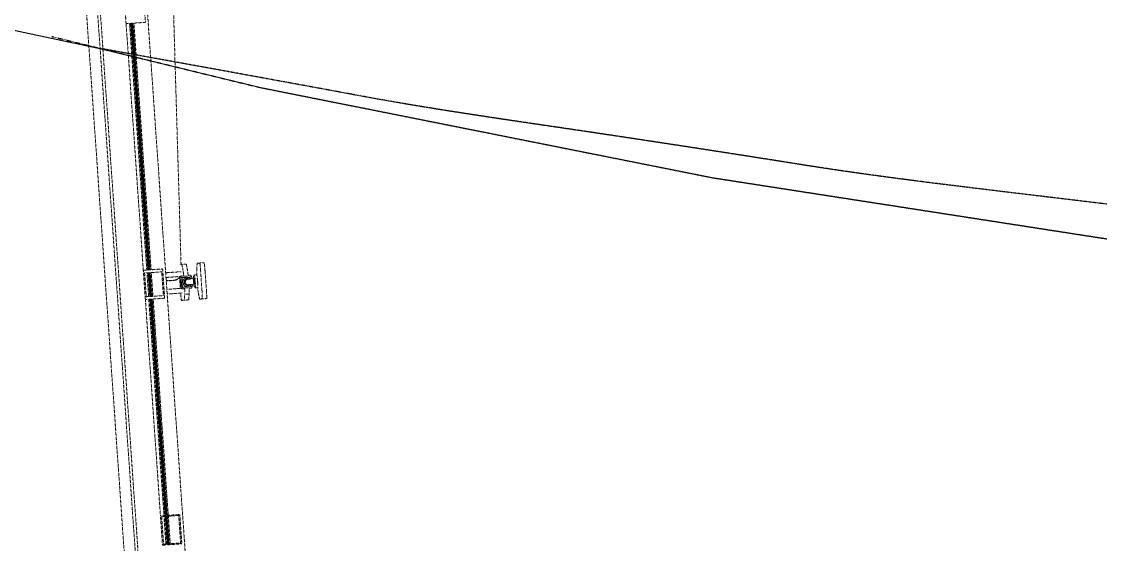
# Model space of a CAD drawing. Header units: millimetres. Extents: x 306 to 836129804, y -168137 to 818603917.
# Drawn here: x 834549740 to 834569254, y 818189309 to 818198761 of the extents above; entities that cross this region are included whole.
import ezdxf
from ezdxf.xclip import XClip

# ---------------------------------------------------------------- set-up
doc = ezdxf.new("R2010")
doc.units = ezdxf.units.MM
doc.header["$LTSCALE"] = 3
doc.header["$XCLIPFRAME"] = 0
doc.linetypes.add('DASHED2', pattern=[0.375, 0.25, -0.125])
doc.linetypes.add('DGN Style 2', pattern=[1.94727e-06, 0, -1.94727e-06])
doc.layers.add('00_Xref', color=7, linetype='Continuous')
doc.layers.add('AR-ROAD_AR_BS_MI_', color=251, linetype='Continuous')
for name, color, linetype, lineweight in [('A-FLOR-HRAL', 251, 'Continuous', 13), ('A-GENM', 251, 'Continuous', 5), ('A-MASS', 251, 'Continuous', 13), ('ADS280__', 251, 'Continuous', 13), ('ADS280_B', 251, 'Continuous', 13), ('ADS280_BSteel', 251, 'Continuous', 13)]:
    doc.layers.add(name, color=color, linetype=linetype, lineweight=lineweight)

# ---------------------------------------------------------------- blocks, each defined once
blk = doc.blocks.new('x-baseplan')
at = {"layer": 'AR-ROAD_AR_BS_MI_', "color": 8, "flags": 128}
blk.add_lwpolyline([(834539.746, 818200.708), (834551.187, 818198.271), (834554.039, 818197.573), (834562.231, 818195.94), (834570.487, 818194.661), (834578.789, 818193.74), (834587.124, 818193.179), (834608.553, 818192.725), (834628.932, 818192.737)], dxfattribs=at)
at = {"layer": 'AR-ROAD_AR_BS_MI_', "color": 8, "linetype": 'DGN Style 2', "flags": 128}
blk.add_lwpolyline([(834550.285, 818198.492), (834551.187, 818198.271), (834554.039, 818197.573), (834562.231, 818195.94), (834570.487, 818194.661), (834578.789, 818193.74), (834587.124, 818193.179)], dxfattribs=at)
at = {"layer": 'AR-ROAD_AR_BS_MI_', "color": 8, "linetype": 'DGN Style 2'}
blk.add_open_spline([(834573.708, 818195.143), (834573.645, 818195.144), (834571.696, 818195.171), (834568.469, 818195.576), (834565.263, 818195.949), (834562.454, 818196.395), (834559.798, 818196.803), (834557.136, 818197.182), (834554.322, 818197.704), (834552.752, 818197.988), (834551.182, 818198.272)], degree=3, knots=[0, 0, 0, 0, 0.00796, 0.246538, 0.434283, 0.434283, 0.622028, 0.789285, 0.789285, 1, 1, 1, 1], dxfattribs=at)
blk = doc.blocks.new('A')
at = {"layer": 'A-FLOR-HRAL', "linetype": 'DASHED2', "ltscale": 5}
for p, q in [((834553014, 818171762), (834550418, 818208885)), ((834553063, 818171765), (834550468, 818208888)), ((834551693, 818198728), (834552004, 818194268)), ((834552023, 818194270), (834551712, 818198729)), ((834552026, 818194270), (834551714, 818198729)), ((834552033, 818194271), (834551722, 818198730)), ((834552035, 818194271), (834551723, 818198730)), ((834552036, 818194271), (834551724, 818198730)), ((834552042, 818194271), (834551730, 818198730)), ((834552043, 818194271), (834551731, 818198730)), ((834552044, 818194271), (834551732, 818198730)), ((834552045, 818194271), (834551733, 818198730)), ((834552051, 818194272), (834551740, 818198731)), ((834552052, 818194272), (834551741, 818198731)), ((834552054, 818194272), (834551742, 818198731)), ((834552061, 818194272), (834551750, 818198732)), ((834552064, 818194273), (834551752, 818198732)), ((834552083, 818194274), (834551771, 818198733)), ((834552008, 818194219), (834552038, 818193790)), ((834552057, 818193791), (834552027, 818194220)), ((834552059, 818193791), (834552029, 818194220)), ((834552067, 818193792), (834552037, 818194221)), ((834552068, 818193792), (834552038, 818194221)), ((834552069, 818193792), (834552039, 818194221)), ((834552076, 818193792), (834552046, 818194221)), ((834552077, 818193792), (834552047, 818194221)), ((834552078, 818193792), (834552048, 818194221)), ((834552079, 818193792), (834552049, 818194221)), ((834552085, 818193793), (834552055, 818194222)), ((834552086, 818193793), (834552056, 818194222)), ((834552087, 818193793), (834552057, 818194222)), ((834552095, 818193794), (834552065, 818194223)), ((834552097, 818193794), (834552067, 818194223)), ((834552116, 818193795), (834552086, 818194224)), ((834552041, 818193740), (834552315, 818189829)), ((834552334, 818189831), (834552060, 818193741)), ((834552336, 818189831), (834552063, 818193741)), ((834552344, 818189831), (834552070, 818193742)), ((834552345, 818189831), (834552072, 818193742)), ((834552346, 818189832), (834552073, 818193742)), ((834552352, 818189832), (834552079, 818193742)), ((834552353, 818189832), (834552080, 818193742)), ((834552354, 818189832), (834552081, 818193743)), ((834552355, 818189832), (834552082, 818193743)), ((834552362, 818189833), (834552088, 818193743)), ((834552363, 818189833), (834552089, 818193743)), ((834552364, 818189833), (834552091, 818193743)), ((834552372, 818189833), (834552098, 818193744)), ((834552374, 818189833), (834552101, 818193744)), ((834552393, 818189835), (834552120, 818193745)), ((834552316, 818189814), (834552350, 818189316)), ((834552370, 818189317), (834552335, 818189816)), ((834552372, 818189317), (834552337, 818189816)), ((834552380, 818189318), (834552345, 818189816)), ((834552381, 818189318), (834552346, 818189816)), ((834552382, 818189318), (834552347, 818189817)), ((834552388, 818189318), (834552353, 818189817)), ((834552389, 818189318), (834552354, 818189817)), ((834552390, 818189318), (834552355, 818189817)), ((834552391, 818189318), (834552356, 818189817)), ((834552398, 818189319), (834552363, 818189818)), ((834552399, 818189319), (834552364, 818189818)), ((834552400, 818189319), (834552365, 818189818)), ((834552408, 818189320), (834552373, 818189818)), ((834552410, 818189320), (834552375, 818189818)), ((834552429, 818189321), (834552394, 818189820))]:
    blk.add_line(p, q, dxfattribs=at)
at = {"layer": 'A-GENM', "linetype": 'DASHED2', "ltscale": 5}
for p, q in [((834552624, 818194372), (834552486, 818199030)), ((834553041, 818194401), (834552961, 818194396)), ((834552128, 818194222), (834552129, 818194219)), ((834552638, 818194373), (834552597, 818194370)), ((834552628, 818194233), (834552628, 818194237)), ((834552638, 818194373), (834552718, 818194378)), ((834552660, 818194269), (834552638, 818194373)), ((834552718, 818194378), (834552740, 818194274)), ((834552915, 818194392), (834552907, 818194284)), ((834552961, 818194396), (834552915, 818194392)), ((834553003, 818193897), (834552979, 818194246)), ((834553058, 818194252), (834553083, 818193903)), ((834552356, 818194079), (834552483, 818194083)), ((834552483, 818194079), (834552356, 818194075)), ((834552597, 818194140), (834552612, 818193938)), ((834552618, 818194101), (834552615, 818194094)), ((834552623, 818194101), (834552618, 818194101)), ((834552663, 818194167), (834552620, 818194164)), ((834552663, 818194166), (834552621, 818194163)), ((834552638, 818194141), (834552621, 818194163)), ((834552670, 818194157), (834552663, 818194166)), ((834552744, 818194115), (834552739, 818194114)), ((834552795, 818194176), (834552753, 818194173)), ((834552796, 818194175), (834552753, 818194172)), ((834552753, 818194172), (834552760, 818194163)), ((834552796, 818194175), (834552813, 818194153)), ((834552866, 818194180), (834552851, 818194156)), ((834552865, 818194118), (834552862, 818194112)), ((834552870, 818194118), (834552865, 818194118)), ((834552909, 818194184), (834552866, 818194181)), ((834552868, 818194014), (834552872, 818194009)), ((834552873, 818194008), (834552877, 818194009)), ((834552622, 818193997), (834552626, 818193991)), ((834552626, 818193991), (834552631, 818193991)), ((834552636, 818193929), (834552679, 818193932)), ((834552637, 818193930), (834552651, 818193955)), ((834552680, 818193933), (834552637, 818193930)), ((834552680, 818193933), (834552685, 818193943)), ((834552683, 818193724), (834552691, 818193832)), ((834552691, 818193832), (834552771, 818193838)), ((834552747, 818193995), (834552753, 818193995)), ((834552771, 818193838), (834552763, 818193730)), ((834552775, 818193949), (834552769, 818193939)), ((834552812, 818193942), (834552769, 818193939)), ((834552769, 818193938), (834552812, 818193941)), ((834552827, 818193967), (834552812, 818193942)), ((834552864, 818193969), (834552882, 818193947)), ((834552883, 818193946), (834552926, 818193949)), ((834552938, 818193848), (834552960, 818193744)), ((834552634, 818193721), (834552683, 818193724)), ((834552763, 818193730), (834552683, 818193724)), ((834552960, 818193744), (834553007, 818193747)), ((834553007, 818193747), (834553086, 818193753))]:
    blk.add_line(p, q, dxfattribs=at)
at = {"layer": 'A-GENM', "linetype": 'DASHED2', "ltscale": 5, "flags": 128}
for points in [[(834552760, 818194163), (834552739, 818194161), (834552716, 818194160), (834552692, 818194158), (834552670, 818194157)], [(834552685, 818193943), (834552707, 818193945), (834552730, 818193947), (834552753, 818193948), (834552775, 818193949)]]:
    blk.add_lwpolyline(points, dxfattribs=at)
at = {"layer": 'A-GENM', "linetype": 'DASHED2', "ltscale": 5}
for centre, major_axis, ratio, start_param, end_param in [((834553051, 818194251), (-10, 150), 0.0457, 4.712389, 6.283185), ((834552672, 818194050), (-16, 230), 0.0457, 5.199793, 5.968692), ((834552752, 818194055), (-16, 230), 0.0457, 5.19871, 5.968692), ((834552926, 818194067), (-16, 230), 0.0457, 0.336403, 1.036494), ((834552972, 818194246), (-10, 150), 0.0457, 4.712389, 6.283185), ((834552478, 818194233), (-150, -4), 0.998865, 1.570796, 2.541683), ((834552478, 818194229), (-150, -4), 0.998865, 1.570796, 2.574848), ((834552619, 818194046), (-3.4, 48.8), 0.0457, 4.712389, 7.853982), ((834552619, 818194046), (-3.4, 48.8), 0.0457, 1.570796, 4.712389), ((834552628, 818194046), (-8, 118), 0.0457, 6.146423, 7.486368), ((834552622, 818194046), (-3.8, 54.9), 0.0457, 4.712389, 7.056024), ((834552622, 818194046), (-3.8, 54.9), 0.0457, 0.796019, 0.913403), ((834552628, 818194046), (-8, 118), 0.0457, 1.346372, 1.403728), ((834552627, 818194046), (-3.8, 54.9), 0.0457, 4.712389, 6.956384), ((834552622, 818194046), (-3.8, 54.9), 0.0457, 2.22819, 4.712389), ((834552628, 818194046), (-3.2, 45.6), 0.0457, 4.712389, 6.544985), ((834552628, 818194046), (-8, 118), 0.0457, 1.728676, 1.765013), ((834552628, 818194046), (-8, 118), 0.0457, 1.818089, 1.848541), ((834552627, 818194046), (-3.8, 54.9), 0.0457, 2.468394, 4.712389), ((834552628, 818194046), (-3.2, 45.6), 0.0457, 2.879793, 4.712389), ((834552742, 818194054), (-5.9, 84.8), 0.998955, 0.359433, 2.782159), ((834552671, 818194049), (-8, 118), 0.0457, 6.146423, 6.39036), ((834552743, 818194054), (-4.4, 63.2), 0.998955, 0, 3.141593), ((834552743, 818194054), (-4.2, 59.9), 0.998955, 0, 2.243995), ((834552749, 818194055), (-4.2, 59.9), 0.998955, 0, 3.141593), ((834552743, 818194054), (-4.2, 59.9), 0.998955, 2.290696, 3.141593), ((834552743, 818194054), (-4.4, 63.2), 0.998955, 5.759587, 6.283185), ((834552749, 818194055), (-4.2, 59.9), 0.998955, 5.834386, 6.283185), ((834552742, 818194054), (-5.9, 84.8), 0.998955, 5.385369, 5.923752), ((834552743, 818194054), (-4.4, 63.2), 0.998955, 5.625541, 5.741255), ((834552749, 818194055), (-4.2, 59.9), 0.998955, 5.717235, 5.808164), ((834552742, 818194054), (-5.9, 84.8), 0.998955, 3.501026, 4.080109), ((834552803, 818194059), (-8, 118), 0.0457, 6.146423, 6.39036), ((834552865, 818194063), (-3.4, 48.8), 0.0457, 4.712389, 7.853982), ((834552865, 818194063), (-3.4, 48.8), 0.0457, 1.570796, 4.712389), ((834552869, 818194063), (-3.8, 54.9), 0.0457, 4.712389, 7.056024), ((834552869, 818194063), (-3.8, 54.9), 0.0457, 0.796019, 0.913403), ((834552875, 818194064), (-8, 118), 0.0457, 3.00483, 6.419948), ((834552936, 818194068), (-5.9, 84.8), 0.998955, 0.790599, 0.84861), ((834552874, 818194064), (-3.8, 54.9), 0.0457, 4.712389, 6.956384), ((834552869, 818194063), (-3.8, 54.9), 0.0457, 2.22819, 4.712389), ((834552875, 818194064), (-3.2, 45.6), 0.0457, 4.712389, 6.544985), ((834552874, 818194064), (-3.8, 54.9), 0.0457, 2.468394, 4.712389), ((834552875, 818194064), (-3.2, 45.6), 0.0457, 2.879793, 4.712389), ((834552917, 818194067), (-8, 118), 0.0457, 3.141593, 6.419948), ((834552922, 818194067), (-3.2, 45.6), 0.0457, 6.021386, 6.283185), ((834552922, 818194067), (-3.2, 45.6), 0.0457, 5.759587, 6.001384), ((834552922, 818194067), (-3.2, 45.6), 0.0457, 5.497787, 5.736198), ((834552922, 818194067), (-3.2, 45.6), 0.0457, 5.235988, 5.483134), ((834552922, 818194067), (-3.2, 45.6), 0.0457, 4.974188, 5.22709), ((834552922, 818194067), (-3.2, 45.6), 0.0457, 4.712389, 4.969897), ((834552922, 818194067), (-3.2, 45.6), 0.0457, 4.454881, 4.712389), ((834552922, 818194067), (-3.2, 45.6), 0.0457, 4.197688, 4.45059), ((834552922, 818194067), (-3.2, 45.6), 0.0457, 3.68858, 4.18879), ((834552922, 818194067), (-3.2, 45.6), 0.0457, 3.444889, 3.665191), ((834552922, 818194067), (-3.2, 45.6), 0.0457, 3.141593, 3.403392), ((834552623, 818193871), (-10, 150), 0.0457, 1.688806, 3.141593), ((834552628, 818194046), (-8, 118), 0.0457, 1.920437, 3.278355), ((834552671, 818194049), (-8, 118), 0.0457, 3.034418, 3.278355), ((834552672, 818194050), (-16, 230), 0.0457, 3.477995, 4.225444), ((834552743, 818194054), (-4.4, 63.2), 0.998955, 3.141593, 3.791297), ((834552749, 818194055), (-4.2, 59.9), 0.998955, 3.141593, 3.699786), ((834552752, 818194055), (-16, 230), 0.0457, 3.477995, 4.223201), ((834552803, 818194059), (-8, 118), 0.0457, 3.034418, 3.278355), ((834552936, 818194068), (-5.9, 84.8), 0.998955, 2.292994, 2.351005), ((834552926, 818194067), (-16, 230), 0.0457, 2.111452, 2.827099), ((834552996, 818193897), (-10, 150), 0.0457, 3.141593, 4.712389), ((834553076, 818193902), (-10, 150), 0.0457, 3.141593, 4.712389)]:
    blk.add_ellipse(centre, major_axis=major_axis, ratio=ratio, start_param=start_param, end_param=end_param, dxfattribs=at)
for points, knots in [([(834552651, 818193955), (834552651, 818193957), (834552652, 818193963), (834552652, 818193972), (834552653, 818193979), (834552653, 818193986), (834552654, 818193990), (834552654, 818193994), (834552654, 818193997), (834552654, 818193999), (834552654, 818194001), (834552654, 818194002), (834552654, 818194004), (834552654, 818194006), (834552654, 818194009), (834552654, 818194012), (834552654, 818194014), (834552654, 818194015), (834552654, 818194016), (834552654, 818194017), (834552654, 818194018), (834552654, 818194020), (834552654, 818194022), (834552654, 818194025), (834552654, 818194028), (834552654, 818194032), (834552654, 818194033), (834552654, 818194035), (834552654, 818194036), (834552654, 818194038), (834552654, 818194041), (834552653, 818194045), (834552653, 818194048), (834552653, 818194052), (834552653, 818194055), (834552652, 818194058), (834552652, 818194060), (834552652, 818194062), (834552652, 818194063), (834552652, 818194065), (834552651, 818194068), (834552651, 818194071), (834552651, 818194074), (834552650, 818194076), (834552650, 818194078), (834552650, 818194079), (834552650, 818194080), (834552650, 818194081), (834552649, 818194082), (834552649, 818194085), (834552649, 818194087), (834552648, 818194090), (834552648, 818194092), (834552648, 818194094), (834552647, 818194095), (834552647, 818194097), (834552647, 818194099), (834552646, 818194102), (834552646, 818194106), (834552645, 818194110), (834552643, 818194116), (834552642, 818194124), (834552640, 818194133), (834552639, 818194138), (834552638, 818194141)], [0, 0, 0, 0, 0.066667, 0.133333, 0.2, 0.233333, 0.266667, 0.283333, 0.3, 0.316667, 0.325, 0.333333, 0.341667, 0.35, 0.366667, 0.383333, 0.391667, 0.395833, 0.4, 0.404167, 0.408333, 0.416667, 0.425, 0.433333, 0.45, 0.458333, 0.4625, 0.466667, 0.470833, 0.475, 0.483333, 0.491667, 0.5, 0.508333, 0.516667, 0.525, 0.529167, 0.533333, 0.5375, 0.541667, 0.55, 0.566667, 0.575, 0.583333, 0.591667, 0.595833, 0.6, 0.604167, 0.608333, 0.616667, 0.633333, 0.65, 0.658333, 0.666667, 0.675, 0.683333, 0.7, 0.716667, 0.733333, 0.766667, 0.8, 0.866667, 0.933333, 1, 1, 1, 1]), ([(834552638, 818194141), (834552642, 818194140), (834552650, 818194139), (834552660, 818194137), (834552669, 818194136), (834552676, 818194135), (834552682, 818194134), (834552690, 818194133), (834552698, 818194132), (834552703, 818194132), (834552706, 818194132)], [0, 0, 0, 0, 0.2, 0.4, 0.5, 0.6, 0.7, 0.8, 0.9, 1, 1, 1, 1]), ([(834552706, 818194132), (834552709, 818194132), (834552713, 818194132), (834552718, 818194132), (834552722, 818194132), (834552726, 818194132), (834552731, 818194133), (834552735, 818194133), (834552737, 818194133)], [0, 0, 0, 0, 0.333333, 0.416667, 0.5, 0.666667, 0.833333, 1, 1, 1, 1]), ([(834552737, 818194133), (834552738, 818194133), (834552742, 818194133), (834552747, 818194134), (834552751, 818194134), (834552755, 818194135), (834552759, 818194135), (834552763, 818194135), (834552766, 818194136)], [0, 0, 0, 0, 0.166667, 0.333333, 0.5, 0.583333, 0.666667, 1, 1, 1, 1]), ([(834552766, 818194136), (834552768, 818194136), (834552772, 818194138), (834552778, 818194139), (834552784, 818194141), (834552788, 818194143), (834552793, 818194145), (834552799, 818194147), (834552806, 818194150), (834552811, 818194152), (834552813, 818194153)], [0, 0, 0, 0, 0.1, 0.2, 0.3, 0.4, 0.5, 0.6, 0.8, 1, 1, 1, 1]), ([(834552813, 818194153), (834552814, 818194150), (834552815, 818194145), (834552817, 818194136), (834552819, 818194129), (834552820, 818194122), (834552821, 818194118), (834552822, 818194114), (834552822, 818194112), (834552822, 818194111), (834552822, 818194110)], [0, 0, 0, 0, 0.0666667, 0.1333333, 0.2, 0.2333333, 0.2666667, 0.2833333, 0.3, 0.307938, 0.307938, 0.307938, 0.307938]), ([(834552829, 818194010), (834552829, 818194010), (834552829, 818194008), (834552829, 818194006), (834552829, 818194002), (834552829, 818193998), (834552828, 818193992), (834552828, 818193984), (834552827, 818193975), (834552827, 818193969), (834552827, 818193967)], [0.6920213, 0.6920213, 0.6920213, 0.6920213, 0.7, 0.7166667, 0.7333333, 0.7666667, 0.8, 0.8666667, 0.9333333, 1, 1, 1, 1]), ([(834552851, 818194156), (834552851, 818194153), (834552851, 818194147), (834552850, 818194139), (834552850, 818194131), (834552849, 818194124), (834552849, 818194120), (834552849, 818194116), (834552849, 818194114), (834552849, 818194111), (834552848, 818194109), (834552848, 818194108), (834552848, 818194106), (834552848, 818194104), (834552848, 818194101), (834552848, 818194099), (834552848, 818194096), (834552848, 818194095), (834552848, 818194094), (834552848, 818194093), (834552848, 818194092), (834552848, 818194090), (834552848, 818194088), (834552848, 818194085), (834552848, 818194082), (834552848, 818194079), (834552848, 818194077), (834552849, 818194075), (834552849, 818194074), (834552849, 818194072), (834552849, 818194069), (834552849, 818194065), (834552849, 818194062), (834552850, 818194058), (834552850, 818194055), (834552850, 818194052), (834552850, 818194050), (834552850, 818194048), (834552851, 818194047), (834552851, 818194045), (834552851, 818194042), (834552851, 818194039), (834552852, 818194036), (834552852, 818194034), (834552852, 818194032), (834552853, 818194031), (834552853, 818194030), (834552853, 818194029), (834552853, 818194028), (834552853, 818194025), (834552854, 818194023), (834552854, 818194020), (834552855, 818194018), (834552855, 818194016), (834552855, 818194015), (834552855, 818194013), (834552856, 818194011), (834552856, 818194008), (834552857, 818194004), (834552858, 818194000), (834552859, 818193994), (834552861, 818193986), (834552863, 818193978), (834552864, 818193972), (834552864, 818193969)], [0, 0, 0, 0, 0.066667, 0.133333, 0.2, 0.233333, 0.266667, 0.283333, 0.3, 0.316667, 0.325, 0.333333, 0.341667, 0.35, 0.366667, 0.383333, 0.391667, 0.395833, 0.4, 0.404167, 0.408333, 0.416667, 0.425, 0.433333, 0.45, 0.458333, 0.4625, 0.466667, 0.470833, 0.475, 0.483333, 0.491667, 0.5, 0.508333, 0.516667, 0.525, 0.529167, 0.533333, 0.5375, 0.541667, 0.55, 0.566667, 0.575, 0.583333, 0.591667, 0.595833, 0.6, 0.604167, 0.608333, 0.616667, 0.633333, 0.65, 0.658333, 0.666667, 0.675, 0.683333, 0.7, 0.716667, 0.733333, 0.766667, 0.8, 0.866667, 0.933333, 1, 1, 1, 1]), ([(834552717, 818193973), (834552714, 818193972), (834552709, 818193971), (834552701, 818193969), (834552694, 818193967), (834552687, 818193965), (834552681, 818193964), (834552673, 818193961), (834552663, 818193958), (834552655, 818193956), (834552651, 818193955)], [0, 0, 0, 0, 0.1, 0.2, 0.3, 0.4, 0.5, 0.6, 0.8, 1, 1, 1, 1]), ([(834552748, 818193976), (834552746, 818193976), (834552742, 818193975), (834552737, 818193975), (834552733, 818193975), (834552729, 818193974), (834552724, 818193974), (834552720, 818193973), (834552717, 818193973)], [0, 0, 0, 0, 0.166667, 0.333333, 0.5, 0.583333, 0.666667, 1, 1, 1, 1]), ([(834552777, 818193977), (834552774, 818193977), (834552770, 818193977), (834552766, 818193977), (834552762, 818193977), (834552758, 818193976), (834552753, 818193976), (834552749, 818193976), (834552748, 818193976)], [0, 0, 0, 0, 0.333333, 0.416667, 0.5, 0.666667, 0.833333, 1, 1, 1, 1]), ([(834552827, 818193967), (834552824, 818193968), (834552818, 818193969), (834552811, 818193971), (834552805, 818193972), (834552800, 818193973), (834552795, 818193974), (834552790, 818193975), (834552784, 818193976), (834552779, 818193977), (834552777, 818193977)], [0, 0, 0, 0, 0.2, 0.4, 0.5, 0.6, 0.7, 0.8, 0.9, 1, 1, 1, 1])]:
    blk.add_open_spline(points, degree=3, knots=knots, dxfattribs=at)
at = {"layer": 'ADS280__', "linetype": 'DASHED2', "ltscale": 5}
blk.add_line((834550219, 818208865), (834552814, 818171755), dxfattribs=at)
at = {"layer": 'ADS280_B', "linetype": 'DASHED2', "ltscale": 5}
for p, q in [((834552620, 818194239), (834552346, 818194220)), ((834552352, 818194135), (834552346, 818194220)), ((834552352, 818194135), (834552619, 818194154)), ((834552849, 818194112), (834552750, 818194105)), ((834552757, 818194005), (834552856, 818194012)), ((834552874, 818194114), (834552870, 818194113)), ((834552877, 818194014), (834552881, 818194014)), ((834552634, 818193939), (834552367, 818193920)), ((834552373, 818193836), (834552647, 818193855))]:
    blk.add_line(p, q, dxfattribs=at)
for start_param, end_param in [(0.523599, 1.763431), (1.832596, 2.617994), (0, 0.473234), (2.668358, 3.141593)]:
    blk.add_ellipse((834552753, 818194055), major_axis=(-3.5, 49.9), ratio=0.998955, start_param=start_param, end_param=end_param, dxfattribs=at)
at = {"layer": 'ADS280_BSteel', "linetype": 'DASHED2', "ltscale": 5}
for p, q in [((834552346, 818194220), (834551351, 818208458)), ((834551630, 818198723), (834551593, 818199252)), ((834551942, 818199276), (834551979, 818198748)), ((834551979, 818198748), (834551630, 818198723)), ((834551630, 818198723), (834551942, 818194264)), ((834551942, 818194264), (834552291, 818194289)), ((834551979, 818193735), (834551942, 818194264)), ((834552275, 818194237), (834551965, 818194216)), ((834551965, 818194216), (834551995, 818193787)), ((834552305, 818193808), (834552275, 818194237)), ((834552291, 818194289), (834552328, 818193760)), ((834552967, 818185341), (834552352, 818194135)), ((834552328, 818193760), (834551979, 818193735)), ((834551979, 818193735), (834552252, 818189825)), ((834551995, 818193787), (834552305, 818193808)), ((834552252, 818189825), (834552601, 818189849)), ((834552289, 818189296), (834552252, 818189825)), ((834552582, 818189833), (834552273, 818189811)), ((834552273, 818189811), (834552308, 818189313)), ((834552617, 818189334), (834552582, 818189833)), ((834552601, 818189849), (834552638, 818189321)), ((834552308, 818189313), (834552617, 818189334)), ((834552638, 818189321), (834552289, 818189296))]:
    blk.add_line(p, q, dxfattribs=at)
blk = doc.blocks.new('3A35X-MAGP-P-LD-00-0')
at = {"layer": 'A-MASS', "lineweight": -3}
blk.add_blockref('A', (0, 0), dxfattribs=at)

msp = doc.modelspace()

# ---------------------------------------------------------------- block references
at = {"ltscale": 0.5}
msp.add_blockref('3A35X-MAGP-P-LD-00-0', (0, 0), dxfattribs=at)
at = {"layer": '00_Xref'}
ref = msp.add_blockref('x-baseplan', (0, 0), dxfattribs=dict(at, xscale=1000, yscale=1000, zscale=1000))
XClip(ref).set_block_clipping_path([(834130.0932744878, 818214.2808966772), (834660.7980561039, 818251.3812309058), (834689.2509440434, 817844.3745563453), (834158.5461624272, 817807.2742220557)])

doc.saveas('drawing.dxf')
